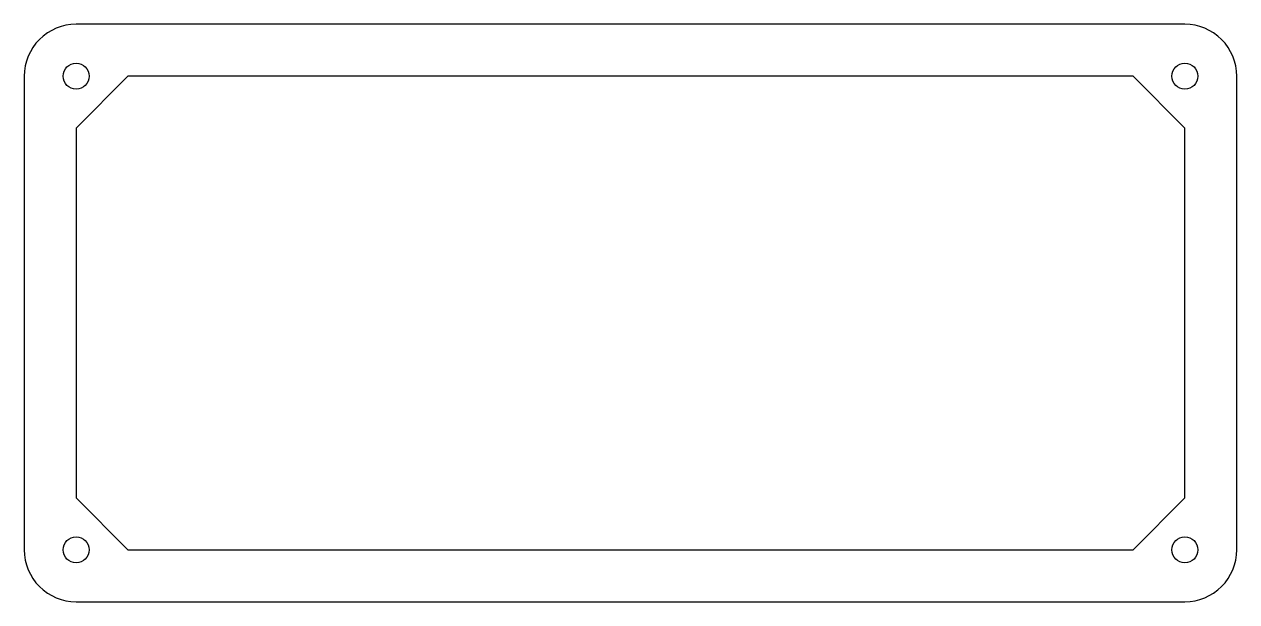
# Model space of a CAD drawing. Header units: millimetres. Extents: x 0 to 93.5, y -44.5 to 0.
import ezdxf

# ---------------------------------------------------------------- set-up
doc = ezdxf.new("R2010")
doc.units = ezdxf.units.MM
doc.layers.get('0').update_dxf_attribs({"linetype": 'CONTINUOUS'})

msp = doc.modelspace()

# ---------------------------------------------------------------- linework, layer by layer
msp.add_lwpolyline([(89.5, 0), (4, 0, 0.414214), (0, -4), (0, -40.5, 0.414214), (4, -44.5), (89.5, -44.5, 0.414214), (93.5, -40.5), (93.5, -4, 0.414214)], format="xyb", close=True)
msp.add_lwpolyline([(85.5, -4), (8, -4), (4, -8), (4, -36.5), (8, -40.5), (85.5, -40.5), (89.5, -36.5), (89.5, -8)], close=True)
for centre in [(4, -4), (89.5, -4), (4, -40.5), (89.5, -40.5)]:
    msp.add_circle(centre, 1)

doc.saveas('drawing.dxf')
